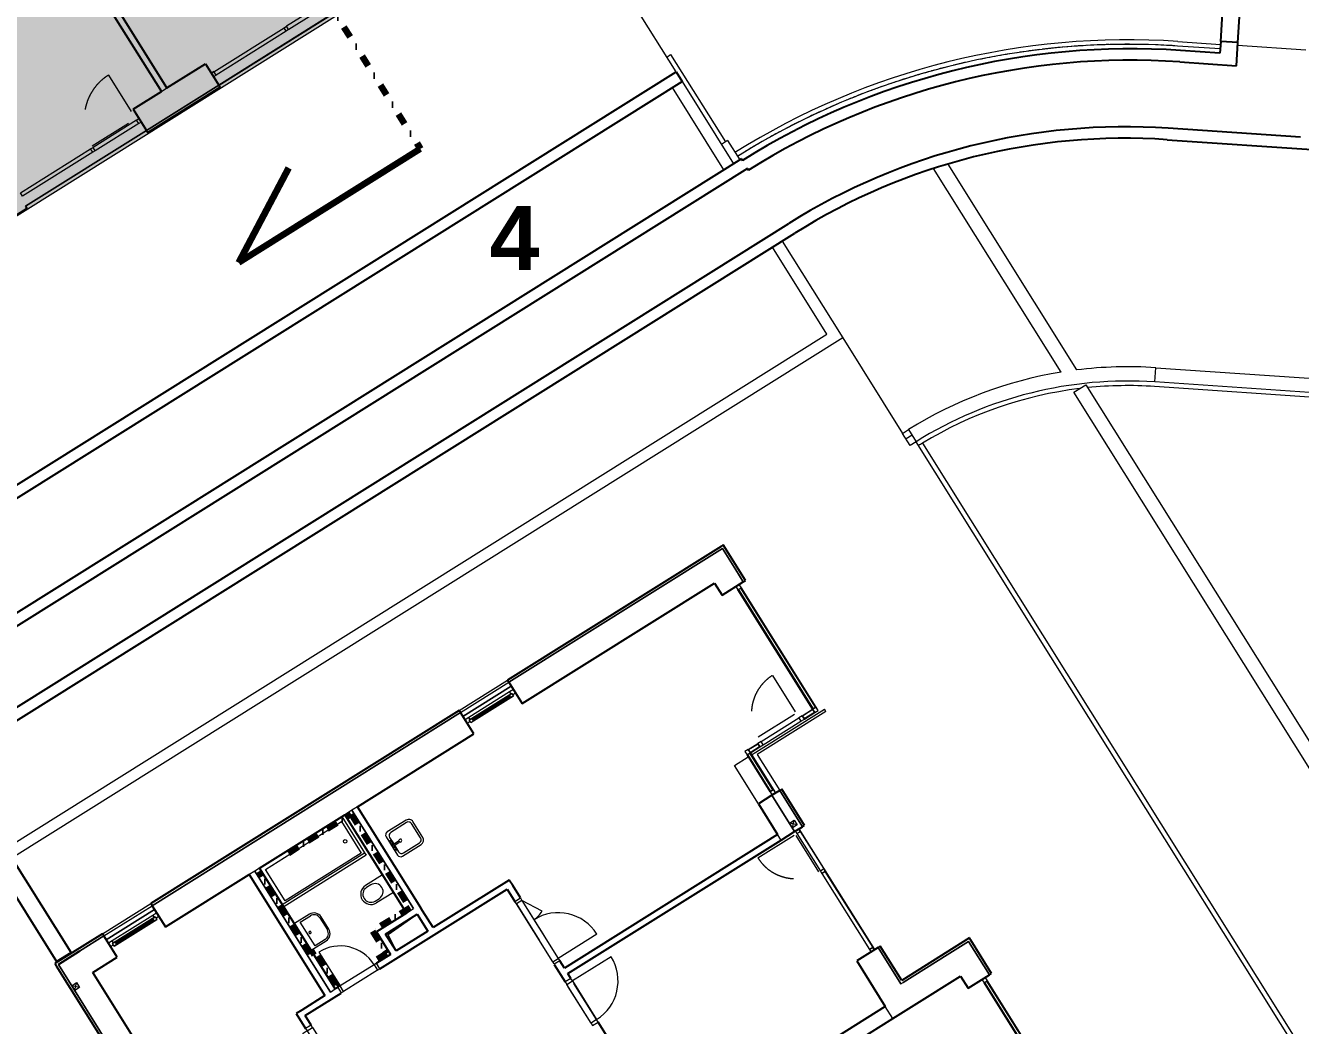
# Model space of a CAD drawing. Header units: millimetres. Extents: x 51291 to 245431, y -8645 to 72638.
# Drawn here: x 153051 to 175391, y 34252 to 51774 of the extents above; entities that cross this region are included whole.
import ezdxf

# ---------------------------------------------------------------- set-up
doc = ezdxf.new("R2010")
doc.units = ezdxf.units.MM
for name, pattern in [('HA_Dash_2mm-S1mm', [1500, 750, -750]), ('HA_DashDot_2_2mm-S0_6mm', [1650, 750, -450, 0, -450]), ('HA_DashDot_4mm-S1mm', [400, 200, -100, 0, -100]), ('HA_DashDot_6mm-S2mm', [600, 200, -200, 0, -200])]:
    doc.linetypes.add(name, pattern=pattern)
for name, color, linetype, lineweight in [('A-DETL-____-THIN', 9, 'Continuous', 9), ('A-DETL-GENF-OTLN', 9, 'Continuous', 9), ('A-DOOR-____-MCUT', 9, 'Continuous', 9), ('A-DOOR-____-OTLN', 9, 'Continuous', 9), ('A-DOOR-FRAM-MCUT', 9, 'Continuous', 9), ('A-FLOR-____-OTLN', 9, 'Continuous', 9), ('A-GENM-____-OTLN', 9, 'Continuous', 9), ('A-GLAZ-____-MCUT', 9, 'Continuous', 5), ('A-GLAZ-____-OTLN', 9, 'Continuous', 5), ('A-GLAZ-CURT-MCUT', 9, 'Continuous', 5), ('A-GLAZ-CURT-OTLN', 9, 'Continuous', 5), ('A-GLAZ-CWMG-MCUT', 9, 'Continuous', 5), ('A-GLAZ-CWMG-OTLN', 9, 'Continuous', 5), ('A-WALL-____-MCUT', 9, 'Continuous', 25), ('A-WALL-____-OTLN', 9, 'Continuous', 9), ('G-____-____-SYMB', 9, 'Continuous', 5), ('I-WALL-____-MCUT', 9, 'Continuous', 25), ('I-WALL-____-OTLN', 9, 'Continuous', 9), ('M-HVAC-DUCT-OTLN', 9, 'Continuous', 9), ('P-SANR-FIXT-OTLN', 9, 'Continuous', 9), ('S-BEAM-____-OTLN', 9, 'Continuous', 9)]:
    doc.layers.add(name, color=color, linetype=linetype, lineweight=lineweight)
doc.styles.add('Arial_B', font='arialbd.ttf', dxfattribs={"height": 1125})

# ---------------------------------------------------------------- blocks, each defined once
blk = doc.blocks.new('HA_DR_Single_Swing_Solid - In_BJ_700x2100-2040353-schema rezu D_140_5400')
at = {"layer": 'A-DOOR-____-MCUT', "linetype": 'HA_DashDot_2_2mm-S0_6mm'}
for p, q in [((-350, 57.5), (350, 57.5)), ((-350, -57.5), (350, -57.5))]:
    blk.add_line(p, q, dxfattribs=at)
at = {"layer": 'A-DOOR-____-OTLN', "lineweight": 5}
blk.add_line((350, -757.5), (350, -57.5), dxfattribs=at)
blk.add_arc((350, -57.5), 700, 180, 270, dxfattribs=at)
at = {"layer": 'A-DOOR-FRAM-MCUT'}
for p, q in [((-350, 57.5), (-400, 57.5)), ((-400, 57.5), (-400, -57.5)), ((-350, -57.5), (-350, 57.5)), ((400, 57.5), (350, 57.5)), ((350, 57.5), (350, -57.5)), ((400, -57.5), (400, 57.5)), ((-400, -57.5), (-350, -57.5)), ((350, -57.5), (400, -57.5))]:
    blk.add_line(p, q, dxfattribs=at)
blk = doc.blocks.new('HA_DR_Double_Swing_Solid - In_BJ_1200x2100_800-1662813-schema rezu D_140_5400')
at = {"layer": 'A-DOOR-____-MCUT', "linetype": 'HA_DashDot_2_2mm-S0_6mm'}
for p, q in [((-600, 57.5), (600, 57.5)), ((-600, -57.5), (600, -57.5))]:
    blk.add_line(p, q, dxfattribs=at)
at = {"layer": 'A-DOOR-____-OTLN', "lineweight": 5}
for p, q in [((600, 857.5), (600, 57.5)), ((-253.6, 257.5), (-600, 57.5))]:
    blk.add_line(p, q, dxfattribs=at)
for centre, radius, start, end in [((600, 57.5), 800, 90, 180), ((-600, 57.5), 400, 360, 30)]:
    blk.add_arc(centre, radius, start, end, dxfattribs=at)
at = {"layer": 'A-DOOR-FRAM-MCUT'}
for p, q in [((-650, -57.5), (-650, 57.5)), ((-650, 57.5), (-600, 57.5)), ((-600, 57.5), (-600, -57.5)), ((600, 57.5), (650, 57.5)), ((600, -57.5), (600, 57.5)), ((650, 57.5), (650, -57.5)), ((-600, -57.5), (-650, -57.5)), ((650, -57.5), (600, -57.5))]:
    blk.add_line(p, q, dxfattribs=at)
blk = doc.blocks.new('HA_WD_SinglePanel - 1000x2400-1662822-schema rezu D_140_5400')
at = {"layer": 'A-GLAZ-____-MCUT'}
for p, q in [((-420, 70), (-500, 70)), ((-500, 0), (-440, 0)), ((-440, -25), (-440, 25)), ((-440, 25), (-390, 25)), ((-420, 25), (-420, 70)), ((-390, 25), (-390, -25)), ((390, 5), (-390, 5)), ((390, -25), (390, 25)), ((390, 25), (440, 25)), ((500, 70), (420, 70)), ((420, 70), (420, 25)), ((440, 25), (440, -25)), ((440, 0), (500, 0)), ((-390, -25), (-440, -25)), ((390, -5), (-390, -5)), ((440, -25), (390, -25))]:
    blk.add_line(p, q, dxfattribs=at)
at = {"layer": 'A-GLAZ-____-OTLN'}
for p, q in [((440, 25), (-440, 25)), ((-440, -25), (-440, 25)), ((420, 70), (-420, 70)), ((390, 25), (-390, 25)), ((440, 25), (440, -25)), ((-440, -25), (440, -25)), ((390, -25), (-390, -25))]:
    blk.add_line(p, q, dxfattribs=at)
blk = doc.blocks.new('System Panel - Glazed_50mm_Offset50-1462710-schema rezu D_140_5400')
at = {"layer": 'A-GLAZ-CURT-MCUT'}
for p, q in [((1232, 125), (-1232, 125)), ((-1232, 125), (-1232, 75)), ((-1232, 75), (1232, 75)), ((1232, 75), (1232, 125))]:
    blk.add_line(p, q, dxfattribs=at)
blk = doc.blocks.new('Rectangular Mullion - 70x70_Symetric_Offset0-1462708-schema rezu D_140_5400')
at = {"layer": 'A-GLAZ-CWMG-OTLN'}
for p, q in [((-15683, 39795), (-16991, 41884)), ((-15623, 39832), (-16932, 41921))]:
    blk.add_line(p, q, dxfattribs=at)
blk = doc.blocks.new('Rectangular Mullion - 70x70_Symetric_Offset0-1395025-schema rezu D_140_5400')
at = {"layer": 'A-GLAZ-CWMG-MCUT'}
for p, q in [((-70, -65), (0, -65)), ((-70, -135), (-70, -65)), ((0, -135), (-70, -135)), ((0, -65), (0, -135))]:
    blk.add_line(p, q, dxfattribs=at)
blk = doc.blocks.new('Rectangular Mullion - 70x70_Symetric_Offset0-1395026-schema rezu D_140_5400')
at = {"layer": 'A-GLAZ-CWMG-MCUT'}
for p, q in [((0, -65), (-70, -65)), ((-70, -65), (-70, -135)), ((-70, -135), (0, -135)), ((0, -135), (0, -65))]:
    blk.add_line(p, q, dxfattribs=at)
blk = doc.blocks.new('System Panel - Glazed_50mm_Offset50-1502159-schema rezu D_140_5400')
at = {"layer": 'A-GLAZ-CURT-MCUT'}
for p, q in [((107.5, 125), (-107.5, 125)), ((-107.5, 125), (-107.5, 75)), ((-107.5, 75), (107.5, 75)), ((107.5, 75), (107.5, 125))]:
    blk.add_line(p, q, dxfattribs=at)
blk = doc.blocks.new('Rectangular Mullion - 70x70_Symetric_Offset0-1505272-schema rezu D_140_5400')
at = {"layer": 'A-GLAZ-CWMG-OTLN'}
for p, q in [((-15865, 39680), (-15683, 39795)), ((-15828, 39621), (-15646, 39735))]:
    blk.add_line(p, q, dxfattribs=at)
blk = doc.blocks.new('Rectangular Mullion - 70x70_Symetric_Offset0-1501645-schema rezu D_140_5400')
at = {"layer": 'A-GLAZ-CWMG-MCUT'}
for p, q in [((-70, -65), (0, -65)), ((-70, -135), (-70, -65)), ((0, -135), (-70, -135)), ((0, -65), (0, -135))]:
    blk.add_line(p, q, dxfattribs=at)
blk = doc.blocks.new('Rectangular Mullion - 70x70_Symetric_Offset0-1501646-schema rezu D_140_5400')
at = {"layer": 'A-GLAZ-CWMG-MCUT'}
for p, q in [((0, -65), (-70, -65)), ((-70, -65), (-70, -135)), ((-70, -135), (0, -135)), ((0, -135), (0, -65))]:
    blk.add_line(p, q, dxfattribs=at)
blk = doc.blocks.new('System Panel - Glazed_50mm_Offset50-1462713-schema rezu D_140_5400')
at = {"layer": 'A-GLAZ-CURT-MCUT'}
for p, q in [((380, 125), (-380, 125)), ((-380, 125), (-380, 75)), ((-380, 75), (380, 75)), ((380, 75), (380, 125))]:
    blk.add_line(p, q, dxfattribs=at)
blk = doc.blocks.new('Rectangular Mullion - 70x70_Symetric_Offset0-1462711-schema rezu D_140_5400')
at = {"layer": 'A-GLAZ-CWMG-OTLN'}
for p, q in [((-16429, 38348), (-16832, 38992)), ((-16369, 38385), (-16773, 39029))]:
    blk.add_line(p, q, dxfattribs=at)
blk = doc.blocks.new('System Panel - Glazed_50mm_Offset50-2022182-schema rezu D_140_5400')
at = {"layer": 'A-GLAZ-CURT-MCUT'}
for p, q in [((1197.5, 125), (-1197.5, 125)), ((-1197.5, 125), (-1197.5, 75)), ((-1197.5, 75), (1197.5, 75)), ((1197.5, 75), (1197.5, 125))]:
    blk.add_line(p, q, dxfattribs=at)
blk = doc.blocks.new('Rectangular Mullion - 70x70_Symetric_Offset0-2022180-schema rezu D_140_5400')
at = {"layer": 'A-GLAZ-CWMG-OTLN'}
for p, q in [((-11408, 32970), (-12679, 34999)), ((-11349, 33007), (-12619, 35036))]:
    blk.add_line(p, q, dxfattribs=at)
blk = doc.blocks.new('HA_GM_Shaft_Rectangle - Default-2055997-schema rezu D_140_5400')
at = {"layer": 'A-DETL-GENF-OTLN'}
for p, q in [((35, -35), (655, 0)), ((0, -350), (35, -35))]:
    blk.add_line(p, q, dxfattribs=at)
at = {"layer": 'A-GENM-____-OTLN'}
for p, q in [((0, -350), (0, 0)), ((0, 0), (655, 0)), ((655, 0), (655, -350)), ((655, -350), (0, -350))]:
    blk.add_line(p, q, dxfattribs=at)
blk = doc.blocks.new('ABMV_Bathtub_Generic - 800x1700-V83-schema rezu D_140_5400')
at = {"layer": 'P-SANR-FIXT-OTLN'}
for p, q in [((75, 50), (75, 1625)), ((75, 1625), (725, 1625)), ((75, 1625), (725, 1625)), ((75, 50), (75, 1625)), ((725, 1625), (725, 50)), ((725, 1625), (725, 50)), ((800, 0), (50, 0)), ((800, 0), (50, 0)), ((725, 50), (75, 50)), ((725, 50), (75, 50))]:
    blk.add_line(p, q, dxfattribs=at)
blk.add_circle((400, 180), 30, dxfattribs=at)
blk = doc.blocks.new('Skříňka se dřezem_ pravoúhlá - 500 x 440mm-1427235-schema rezu D_140_5400')
at = {"layer": 'P-SANR-FIXT-OTLN'}
for p, q in [((-234, 117), (-234, -271)), ((-234, 117), (-234, -271)), ((-196, 69), (-196, -258)), ((202, 180), (-171, 180)), ((202, 180), (-171, 180)), ((3, 133), (-133, 133)), ((92, 180), (-73, 180)), ((-73, 142), (3, 142)), ((3, 161), (3, 40)), ((28, 161), (28, 40)), ((28, 142), (92, 142)), ((164, 133), (28, 133)), ((228, -258), (228, 69)), ((266, -276), (266, 117)), ((266, -276), (266, 117)), ((-145, -360), (181, -360)), ((-145, -360), (181, -360)), ((-133, -322), (164, -322))]:
    blk.add_line(p, q, dxfattribs=at)
for centre, radius, start, end in [((-171, 117), 63.5, 90, 180), ((-171, 117), 63.5, 90, 180), ((-133, 69), 63.5, 90, 180), ((-73, 161), 19, 90, 270), ((-48, 161), 19, 360, 180), ((-48, 161), 19, 180, 0), ((16, 3), 25.4, 360, 180), ((16, 3), 25.4, 180, 0), ((16, 161), 12.7, 360, 180), ((16, 40), 12.7, 180, 0), ((66, 161), 19, 360, 180), ((66, 161), 19, 180, 360), ((92, 161), 19, 270, 90), ((164, 69), 63.5, 0, 90), ((202, 117), 63.5, 0, 90), ((202, 117), 63.5, 360, 90), ((-145, -271), 88.9, 180, 270), ((-145, -271), 88.9, 180, 270), ((-133, -258), 63.5, 180, 270), ((164, -258), 63.5, 270, 0), ((181, -276), 84.4, 270, 0), ((181, -276), 84.4, 270, 0)]:
    blk.add_arc(centre, radius, start, end, dxfattribs=at)
blk = doc.blocks.new('HA_DR_Single_Swing_Solid - In_BJ_800x2100-2040331-schema rezu D_140_5400')
at = {"layer": 'A-DOOR-____-MCUT', "linetype": 'HA_DashDot_2_2mm-S0_6mm'}
for p, q in [((-400, 57.5), (400, 57.5)), ((-400, -57.5), (400, -57.5))]:
    blk.add_line(p, q, dxfattribs=at)
at = {"layer": 'A-DOOR-____-OTLN', "lineweight": 5}
blk.add_line((400, -857.5), (400, -57.5), dxfattribs=at)
blk.add_arc((400, -57.5), 800, 180, 270, dxfattribs=at)
at = {"layer": 'A-DOOR-FRAM-MCUT'}
for p, q in [((-400, 57.5), (-450, 57.5)), ((-450, 57.5), (-450, -57.5)), ((-400, -57.5), (-400, 57.5)), ((450, 57.5), (400, 57.5)), ((400, 57.5), (400, -57.5)), ((450, -57.5), (450, 57.5)), ((-450, -57.5), (-400, -57.5)), ((400, -57.5), (450, -57.5))]:
    blk.add_line(p, q, dxfattribs=at)
blk = doc.blocks.new('Systémový panel - Sklo-1501127-schema rezu D_140_5400')
at = {"layer": 'A-GLAZ-CURT-MCUT'}
for p, q in [((787.5, 0), (-787.5, 0)), ((-787.5, 0), (-787.5, -70)), ((787.5, -70), (787.5, 0)), ((-787.5, -70), (787.5, -70))]:
    blk.add_line(p, q, dxfattribs=at)
blk = doc.blocks.new('Obdélníková příčel - 50x70mm EXT-1501128-schema rezu D_140_5400')
at = {"layer": 'A-GLAZ-CWMG-MCUT'}
for p, q in [((-50, 70), (0, 70)), ((-50, 0), (-50, 70)), ((0, 70), (0, 0)), ((0, 0), (-50, 0))]:
    blk.add_line(p, q, dxfattribs=at)
blk = doc.blocks.new('Obdélníková příčel - 50x70mm EXT-1501129-schema rezu D_140_5400')
at = {"layer": 'A-GLAZ-CWMG-MCUT'}
for p, q in [((0, 70), (-50, 70)), ((-50, 70), (-50, 0)), ((0, 0), (0, 70)), ((-50, 0), (0, 0))]:
    blk.add_line(p, q, dxfattribs=at)
blk = doc.blocks.new('ABMV_CW_Single_Swing_Generic - Ex_Glass_SKLOPNE-1536050-schema rezu D_140_5400')
at = {"layer": 'A-DOOR-____-OTLN', "linetype": 'HA_Dash_2mm-S1mm', "lineweight": 5}
for p in [(387.5, 805), (-387.5, 30)]:
    blk.add_line(p, (387.5, 30), dxfattribs=at)
blk.add_arc((387.5, 30), 775, 90, 180, dxfattribs=at)
blk = doc.blocks.new('Obdélníková příčel - 50x70mm EXT-1501125-schema rezu D_140_5400')
at = {"layer": 'A-GLAZ-CWMG-OTLN'}
for p, q in [((-15958, 37616), (-15547, 36959)), ((-15899, 37653), (-15488, 36996))]:
    blk.add_line(p, q, dxfattribs=at)
blk = doc.blocks.new('Obdélníková příčel - 50x70mm EXT-1501126-schema rezu D_140_5400')
at = {"layer": 'A-GLAZ-CWMG-MCUT'}
for p, q in [((-25, 70), (25, 70)), ((-25, 0), (-25, 70)), ((25, 70), (25, 0)), ((25, 0), (-25, 0))]:
    blk.add_line(p, q, dxfattribs=at)
blk = doc.blocks.new('System Panel - Glazed_50mm_Offset50-1502124-schema rezu D_140_5400')
at = {"layer": 'A-GLAZ-CURT-MCUT'}
for p, q in [((97.5, 125), (-97.5, 125)), ((-97.5, 125), (-97.5, 75)), ((-97.5, 75), (97.5, 75)), ((97.5, 75), (97.5, 125))]:
    blk.add_line(p, q, dxfattribs=at)
blk = doc.blocks.new('Rectangular Mullion - 70x70_Symetric_Offset0-1505059-schema rezu D_140_5400')
at = {"layer": 'A-GLAZ-CWMG-OTLN'}
for p, q in [((-16810, 39089), (-16645, 39192)), ((-16773, 39029), (-16607, 39133))]:
    blk.add_line(p, q, dxfattribs=at)
blk = doc.blocks.new('Rectangular Mullion - 70x70_Symetric_Offset0-1501643-schema rezu D_140_5400')
at = {"layer": 'A-GLAZ-CWMG-MCUT'}
for p, q in [((-35, -65), (35, -65)), ((-35, -135), (-35, -65)), ((35, -135), (-35, -135)), ((35, -65), (35, -135))]:
    blk.add_line(p, q, dxfattribs=at)
blk = doc.blocks.new('ABMV_CW_Single_Swing_Generic - Ex_Glass_SKLOPNE-1536052-schema rezu D_140_5400')
at = {"layer": 'A-DOOR-____-OTLN', "linetype": 'HA_Dash_2mm-S1mm', "lineweight": 5}
for p in [(390, 810), (-390, 30)]:
    blk.add_line(p, (390, 30), dxfattribs=at)
blk.add_arc((390, 30), 780, 90, 180, dxfattribs=at)
blk = doc.blocks.new('Rectangular Mullion - 70x70_Symetric_Offset0-1502155-schema rezu D_140_5400')
at = {"layer": 'A-GLAZ-CWMG-OTLN'}
for p, q in [((-16585, 39229), (-15924, 39643)), ((-16548, 39170), (-15887, 39584))]:
    blk.add_line(p, q, dxfattribs=at)
blk = doc.blocks.new('ABMV_Toilet_WallHung - Default-1928450-schema rezu D_140_5400')
at = {"layer": 'P-SANR-FIXT-OTLN'}
for p, q in [((-55, 75), (-55, 425)), ((-16, 426), (-16, 340)), ((266, 340), (266, 426)), ((305, 75), (305, 425))]:
    blk.add_line(p, q, dxfattribs=at)
for centre, radius, start, end in [((125, 425), 180, 0, 180), ((125, 426), 141, 360, 180), ((125, 340), 141, 180, 360)]:
    blk.add_arc(centre, radius, start, end, dxfattribs=at)
blk = doc.blocks.new('ABMV_WashBasin_Generic - 550x460-1465709-schema rezu D_140_5400')
at = {"layer": 'P-SANR-FIXT-OTLN'}
for p, q in [((250, 510), (0, 510)), ((0, 480), (250, 480)), ((-150, 360), (-150, 50)), ((-120, 150), (-120, 360)), ((370, 360), (370, 150)), ((400, 50), (400, 360)), ((370, 150), (-120, 150))]:
    blk.add_line(p, q, dxfattribs=at)
for centre, radius, start, end in [((0, 360), 150, 90, 180), ((0, 360), 120, 90, 180), ((250, 360), 150, 360, 90), ((250, 360), 120, 360, 90), ((125, 200), 20, 90, 270), ((125, 200), 20, 270, 90)]:
    blk.add_arc(centre, radius, start, end, dxfattribs=at)
blk = doc.blocks.new('HA_GM_Tiling_LineBased - Generic Tiles-1982633-schema rezu D_140_5400')
at = {"layer": 'A-GENM-____-OTLN', "linetype": 'HA_DashDot_4mm-S1mm', "lineweight": 80}
blk.add_line((-50, -50), (0, -50), dxfattribs=at)
blk = doc.blocks.new('HA_GM_Tiling_LineBased - Generic Tiles-1981519-schema rezu D_140_5400')
at = {"layer": 'A-GENM-____-OTLN', "linetype": 'HA_DashDot_4mm-S1mm', "lineweight": 80}
blk.add_line((50, -50), (1750, -50), dxfattribs=at)
blk = doc.blocks.new('HA_GM_Tiling_LineBased - Generic Tiles-1682384-schema rezu D_140_5400')
at = {"layer": 'A-GENM-____-OTLN', "linetype": 'HA_DashDot_4mm-S1mm', "lineweight": 80}
blk.add_line((50, -50), (1335, -50), dxfattribs=at)
blk = doc.blocks.new('HA_GM_Tiling_LineBased - Generic Tiles-1682385-schema rezu D_140_5400')
at = {"layer": 'A-GENM-____-OTLN', "linetype": 'HA_DashDot_4mm-S1mm', "lineweight": 80}
blk.add_line((50, -50), (1985, -50), dxfattribs=at)
blk = doc.blocks.new('HA_GM_Tiling_LineBased - Generic Tiles-1682386-schema rezu D_140_5400')
at = {"layer": 'A-GENM-____-OTLN', "linetype": 'HA_DashDot_4mm-S1mm', "lineweight": 80}
blk.add_line((50, -50), (820, -50), dxfattribs=at)
blk = doc.blocks.new('HA_GM_Tiling_LineBased - Generic Tiles-1682387-schema rezu D_140_5400')
at = {"layer": 'A-GENM-____-OTLN', "linetype": 'HA_DashDot_4mm-S1mm', "lineweight": 80}
blk.add_line((-50, -50), (415, -50), dxfattribs=at)
blk = doc.blocks.new('HA_GM_Tiling_LineBased - Generic Tiles-1682388-schema rezu D_140_5400')
at = {"layer": 'A-GENM-____-OTLN', "linetype": 'HA_DashDot_4mm-S1mm', "lineweight": 80}
blk.add_line((50, -50), (240, -50), dxfattribs=at)
blk = doc.blocks.new('HA_GM_Tiling_LineBased - Generic Tiles-1981531-schema rezu D_140_5400')
at = {"layer": 'A-GENM-____-OTLN', "linetype": 'HA_DashDot_4mm-S1mm', "lineweight": 80}
blk.add_line((50, -50), (750, -50), dxfattribs=at)
blk = doc.blocks.new('HA_GM_Tiling_LineBased - Generic Tiles-1981518-schema rezu D_140_5400')
at = {"layer": 'A-GENM-____-OTLN', "linetype": 'HA_DashDot_4mm-S1mm', "lineweight": 80}
blk.add_line((-50, -50), (50, -50), dxfattribs=at)
blk = doc.blocks.new('185-01_OBJEKT C_Central_rvt-3-schema rezu D_140_5400')
at = {"layer": 'A-FLOR-____-OTLN'}
for p, q in [((-20962, 40199), (-21810, 39668)), ((-16328, 38328), (-16768, 39032)), ((-14590, 35582), (-15917, 37701)), ((-27213, 36284), (-28060, 35753)), ((-12656, 35094), (-12652, 35097)), ((-12652, 35097), (-12652, 35098))]:
    blk.add_line(p, q, dxfattribs=at)
at = {"layer": 'A-WALL-____-MCUT'}
for p, q in [((-17249, 42672), (-17287, 42648)), ((-16859, 42049), (-17249, 42672)), ((-17287, 42648), (-21029, 40305)), ((-20771, 39893), (-17403, 42004)), ((-17403, 42004), (-17270, 41792)), ((-17270, 41792), (-16897, 42025)), ((-16897, 42025), (-16859, 42049)), ((-21029, 40305), (-21005, 40266)), ((-21005, 40266), (-20771, 39893)), ((-21876, 39774), (-27279, 36390)), ((-21852, 39736), (-21876, 39774)), ((-21619, 39363), (-21852, 39736)), ((-23657, 38086), (-21619, 39363)), ((-16260, 38371), (-16396, 38286)), ((-16222, 38395), (-16260, 38371)), ((-15824, 37759), (-16222, 38395)), ((-25373, 37011), (-23882, 37945)), ((-15862, 37735), (-15824, 37759)), ((-15998, 37650), (-15862, 37735)), ((-27021, 35979), (-25555, 36897)), ((-27279, 36390), (-27255, 36352)), ((-27255, 36352), (-27021, 35979)), ((-28126, 35859), (-28961, 35336)), ((-28103, 35821), (-28126, 35859)), ((-27869, 35448), (-28103, 35821)), ((-12936, 35786), (-14122, 35043)), ((-12912, 35748), (-12936, 35786)), ((-12546, 35164), (-12912, 35748)), ((-28526, 35555), (-28899, 35322)), ((-28899, 35322), (-28526, 35555)), ((-14535, 35617), (-14908, 35383)), ((-14497, 35641), (-14535, 35617)), ((-14122, 35043), (-14497, 35641)), ((-28961, 35336), (-28937, 35298)), ((-28937, 35298), (-27536, 33061)), ((-28293, 35182), (-27869, 35448)), ((-14908, 35383), (-14409, 34586)), ((-27125, 33318), (-28293, 35182)), ((-13903, 34608), (-13090, 35118)), ((-13090, 35118), (-12958, 34907)), ((-12958, 34907), (-12585, 35140)), ((-12585, 35140), (-12546, 35164)), ((-14276, 34375), (-13903, 34608))]:
    blk.add_line(p, q, dxfattribs=at)
at = {"layer": 'A-WALL-____-MCUT', "lineweight": 9}
for p, q in [((-17263, 42610), (-21005, 40266)), ((-21005, 40266), (-17263, 42610)), ((-17030, 42237), (-17263, 42610)), ((-17263, 42610), (-17030, 42237)), ((-16897, 42025), (-17030, 42237)), ((-17030, 42237), (-16897, 42025)), ((-21852, 39736), (-27255, 36352)), ((-27255, 36352), (-21852, 39736)), ((-15998, 37650), (-16396, 38286)), ((-16396, 38286), (-15998, 37650)), ((-16260, 38371), (-15862, 37735)), ((-15862, 37735), (-16260, 38371)), ((-23754, 38025), (-23882, 37945)), ((-23657, 38086), (-23754, 38025)), ((-23754, 38025), (-22674, 36300)), ((-22674, 36300), (-23754, 38025)), ((-16235, 37502), (-16296, 37599)), ((-25458, 36958), (-25555, 36897)), ((-25373, 37011), (-25458, 36958)), ((-24463, 35369), (-25458, 36958)), ((-25458, 36958), (-24463, 35369)), ((-22801, 36221), (-22674, 36300)), ((-28103, 35821), (-28526, 35555)), ((-28526, 35555), (-28103, 35821)), ((-14137, 34981), (-14535, 35617)), ((-14535, 35617), (-14137, 34981)), ((-12950, 35724), (-13323, 35491)), ((-13323, 35491), (-12950, 35724)), ((-12585, 35140), (-12950, 35724)), ((-12950, 35724), (-12585, 35140)), ((-28899, 35322), (-27498, 33084)), ((-27498, 33084), (-28899, 35322)), ((-24131, 34839), (-24463, 35369)), ((-24463, 35369), (-24131, 34839)), ((-13323, 35491), (-14099, 35005)), ((-14099, 35005), (-13323, 35491)), ((-24131, 34839), (-24046, 34892)), ((-14137, 34981), (-14099, 35005)), ((-14276, 34375), (-14409, 34586))]:
    blk.add_line(p, q, dxfattribs=at)
at = {"layer": 'A-WALL-____-OTLN'}
for p, q in [((-21876, 39774), (-21029, 40305)), ((-21810, 39668), (-20962, 40199)), ((-16679, 39040), (-15474, 39796)), ((-15450, 39757), (-15474, 39796)), ((-15450, 39757), (-16656, 39002)), ((-17052, 38807), (-16811, 38958)), ((-16751, 38995), (-16679, 39040)), ((-16656, 39002), (-16260, 38371)), ((-16633, 38137), (-17052, 38807)), ((-28126, 35859), (-27279, 36390)), ((-28060, 35753), (-27213, 36284)), ((-12584, 35139), (-12652, 35097)), ((-12652, 35097), (-12652, 35098)), ((-12585, 35140), (-12584, 35139))]:
    blk.add_line(p, q, dxfattribs=at)
at = {"layer": 'I-WALL-____-MCUT'}
for p, q in [((-16396, 38286), (-16633, 38137)), ((-22577, 36361), (-23657, 38086)), ((-16633, 38137), (-16296, 37599)), ((-23882, 37945), (-22801, 36221)), ((-16296, 37599), (-20033, 35258)), ((-16235, 37502), (-15998, 37650)), ((-19972, 35161), (-16235, 37502)), ((-25555, 36897), (-24228, 34778)), ((-24378, 35422), (-25373, 37011)), ((-23265, 35246), (-21036, 36642)), ((-20999, 36801), (-22330, 35967)), ((-21036, 36642), (-20900, 36426)), ((-20938, 36703), (-20999, 36801)), ((-20803, 36487), (-20938, 36703)), ((-22801, 36221), (-23229, 35953)), ((-23168, 35855), (-22613, 36203)), ((-22613, 36203), (-22427, 35906)), ((-22516, 36264), (-22577, 36361)), ((-22330, 35967), (-22516, 36264)), ((-23229, 35953), (-23327, 35892)), ((-23327, 35892), (-23080, 35498)), ((-22982, 35559), (-23168, 35855)), ((-22427, 35906), (-22982, 35559)), ((-24046, 34892), (-24378, 35422)), ((-23080, 35498), (-23326, 35344)), ((-20210, 35324), (-20017, 35015)), ((-20033, 35258), (-20113, 35385)), ((-19919, 35076), (-19972, 35161)), ((-24004, 34919), (-24046, 34892)), ((-24228, 34778), (-24635, 34523)), ((-24574, 34426), (-23943, 34821)), ((-24635, 34523), (-24733, 34462)), ((-24733, 34462), (-24568, 34200)), ((-24470, 34261), (-24574, 34426)), ((-14409, 34586), (-18146, 32246)), ((-18146, 32246), (-19441, 34313)), ((-19285, 31237), (-14276, 34375))]:
    blk.add_line(p, q, dxfattribs=at)
at = {"layer": 'I-WALL-____-OTLN'}
for p, q in [((-24975, 36375), (-23534, 37278)), ((-23508, 37236), (-24948, 36333)), ((-23534, 37278), (-23508, 37236)), ((-20776, 36445), (-20139, 35428)), ((-20237, 35367), (-20874, 36384)), ((-19565, 34295), (-19990, 34973)), ((-19893, 35034), (-19468, 34356))]:
    blk.add_line(p, q, dxfattribs=at)
at = {"layer": 'M-HVAC-DUCT-OTLN', "lineweight": 5}
for p, q in [((-16090, 37799), (-16005, 37852)), ((-15952, 37767), (-16090, 37799)), ((-16037, 37714), (-16090, 37799)), ((-16037, 37714), (-16005, 37852)), ((-15952, 37767), (-16037, 37714)), ((-16005, 37852), (-15952, 37767)), ((-28664, 34950), (-28579, 35003)), ((-28526, 34918), (-28664, 34950)), ((-28611, 34865), (-28664, 34950)), ((-28611, 34865), (-28579, 35003)), ((-28526, 34918), (-28611, 34865)), ((-28579, 35003), (-28526, 34918))]:
    blk.add_line(p, q, dxfattribs=at)
at = {"layer": 'A-DOOR-____-OTLN', "color": 250, "lineweight": 9}
for name, p, rotation in [('ABMV_CW_Single_Swing_Generic - Ex_Glass_SKLOPNE-1536052-schema rezu D_140_5400', (-16289, 39491), 32.06124947745543), ('ABMV_CW_Single_Swing_Generic - Ex_Glass_SKLOPNE-1536050-schema rezu D_140_5400', (-15753, 37288), 122.0612494774548), ('HA_DR_Double_Swing_Solid - In_BJ_1200x2100_800-1662813-schema rezu D_140_5400', (-20507, 35906), 302.0612494774555), ('HA_DR_Single_Swing_Solid - In_BJ_700x2100-2040353-schema rezu D_140_5400', (-23634, 35083), 212.0612494774556), ('HA_DR_Single_Swing_Solid - In_BJ_800x2100-2040331-schema rezu D_140_5400', (-19729, 34664), 122.0612494774555), ('HA_DR_Single_Swing_Solid - In_BJ_800x2100-2040331-schema rezu D_140_5400', (-24280, 33849), 302.0612494774555)]:
    blk.add_blockref(name, p, dxfattribs=dict(at, rotation=rotation))
at = {"layer": 'A-GENM-____-OTLN', "color": 250, "lineweight": 9}
for name, p, rotation in [('HA_GM_Tiling_LineBased - Generic Tiles-1682384-schema rezu D_140_5400', (-24928, 37290), 32.06124947745583), ('HA_GM_Tiling_LineBased - Generic Tiles-1682385-schema rezu D_140_5400', (-23754, 38025), 302.0612494774557), ('HA_GM_Tiling_LineBased - Generic Tiles-1981519-schema rezu D_140_5400', (-24502, 35433), 122.0612494774557), ('HA_GM_Tiling_LineBased - Generic Tiles-1682386-schema rezu D_140_5400', (-22674, 36300), 212.0612494774558), ('HA_GM_Shaft_Rectangle - Default-2055997-schema rezu D_140_5400', (-23168, 35855), 32.06124947745543), ('HA_GM_Tiling_LineBased - Generic Tiles-1682387-schema rezu D_140_5400', (-23327, 35892), 302.0612494774557), ('HA_GM_Tiling_LineBased - Generic Tiles-1981518-schema rezu D_140_5400', (-24418, 35486), 212.0612494774558), ('HA_GM_Tiling_LineBased - Generic Tiles-1981531-schema rezu D_140_5400', (-24046, 34892), 122.0612494774557), ('HA_GM_Tiling_LineBased - Generic Tiles-1682388-schema rezu D_140_5400', (-23080, 35498), 212.0612494774558), ('HA_GM_Tiling_LineBased - Generic Tiles-1982633-schema rezu D_140_5400', (-24004, 34919), 212.0612494774558)]:
    blk.add_blockref(name, p, dxfattribs=dict(at, rotation=rotation))
at = {"layer": 'A-GLAZ-____-OTLN', "color": 250, "lineweight": 9, "rotation": 32.06124947745575}
for p in [(-21312, 39815), (-27562, 35900)]:
    blk.add_blockref('HA_WD_SinglePanel - 1000x2400-1662822-schema rezu D_140_5400', p, dxfattribs=at)
at = {"layer": 'A-GLAZ-CURT-OTLN', "color": 250, "lineweight": 9}
for name, p, rotation in [('System Panel - Glazed_50mm_Offset50-1462710-schema rezu D_140_5400', (-16392, 40805), 302.0612494774553), ('System Panel - Glazed_50mm_Offset50-1502159-schema rezu D_140_5400', (-15808, 39793), 212.0612494774554), ('System Panel - Glazed_50mm_Offset50-1502124-schema rezu D_140_5400', (-16762, 39195), 212.0612494774554), ('System Panel - Glazed_50mm_Offset50-1462713-schema rezu D_140_5400', (-16685, 38636), 302.0612494774554), ('Systémový panel - Sklo-1501127-schema rezu D_140_5400', (-15102, 36249), 122.0612494774548), ('System Panel - Glazed_50mm_Offset50-2022182-schema rezu D_140_5400', (-12098, 33949), 302.0612494774555)]:
    blk.add_blockref(name, p, dxfattribs=dict(at, rotation=rotation))
at = {"layer": 'A-GLAZ-CWMG-OTLN', "color": 250, "lineweight": 9}
for name, p, rotation in [('Rectangular Mullion - 70x70_Symetric_Offset0-1395026-schema rezu D_140_5400', (-17083, 41908), 122.0612494774553), ('Rectangular Mullion - 70x70_Symetric_Offset0-1501646-schema rezu D_140_5400', (-15658, 39887), 32.06124947745543), ('Rectangular Mullion - 70x70_Symetric_Offset0-1395026-schema rezu D_140_5400', (-16924, 39017), 122.0612494774554), ('Obdélníková příčel - 50x70mm EXT-1501129-schema rezu D_140_5400', (-14658, 35540), 302.0612494774548), ('Rectangular Mullion - 70x70_Symetric_Offset0-1395026-schema rezu D_140_5400', (-12771, 35024), 122.0612494774555)]:
    blk.add_blockref(name, p, dxfattribs=dict(at, rotation=rotation))
for name in ['Rectangular Mullion - 70x70_Symetric_Offset0-1462708-schema rezu D_140_5400', 'Rectangular Mullion - 70x70_Symetric_Offset0-1505272-schema rezu D_140_5400', 'Rectangular Mullion - 70x70_Symetric_Offset0-1502155-schema rezu D_140_5400', 'Rectangular Mullion - 70x70_Symetric_Offset0-1505059-schema rezu D_140_5400', 'Rectangular Mullion - 70x70_Symetric_Offset0-1462711-schema rezu D_140_5400', 'Obdélníková příčel - 50x70mm EXT-1501125-schema rezu D_140_5400', 'Rectangular Mullion - 70x70_Symetric_Offset0-2022180-schema rezu D_140_5400']:
    blk.add_blockref(name, (0, 0), dxfattribs=at)
at = {"layer": 'A-GLAZ-CWMG-OTLN', "color": 250, "lineweight": 9, "extrusion": (0, 0, -1)}
for name, p, rotation in [('Rectangular Mullion - 70x70_Symetric_Offset0-1395025-schema rezu D_140_5400', (15701, 39701), 237.9387505225447), ('Rectangular Mullion - 70x70_Symetric_Offset0-1501643-schema rezu D_140_5400', (15929, 39717), 327.9387505225446), ('Rectangular Mullion - 70x70_Symetric_Offset0-1501643-schema rezu D_140_5400', (16649, 39266), 327.9387505225446), ('Rectangular Mullion - 70x70_Symetric_Offset0-1501645-schema rezu D_140_5400', (16904, 39107), 327.9387505225446), ('Rectangular Mullion - 70x70_Symetric_Offset0-1395025-schema rezu D_140_5400', (16446, 38254), 237.9387505225446), ('Obdélníková příčel - 50x70mm EXT-1501128-schema rezu D_140_5400', (15985, 37658), 57.93875052254517), ('Obdélníková příčel - 50x70mm EXT-1501126-schema rezu D_140_5400', (15534, 36938), 57.93875052254517)]:
    blk.add_blockref(name, p, dxfattribs=dict(at, rotation=rotation))
at = {"layer": 'P-SANR-FIXT-OTLN', "color": 250, "lineweight": 9}
for name, p, rotation in [('ABMV_Bathtub_Generic - 800x1700-V83-schema rezu D_140_5400', (-23508, 37236), 122.0612494774557), ('Skříňka se dřezem_ pravoúhlá - 500 x 440mm-1427235-schema rezu D_140_5400', (-22895, 37480), 122.0612494774547), ('ABMV_Toilet_WallHung - Default-1928450-schema rezu D_140_5400', (-22995, 36672), 122.0612494774555), ('ABMV_WashBasin_Generic - 550x460-1465709-schema rezu D_140_5400', (-24725, 35883), 302.0612494774557)]:
    blk.add_blockref(name, p, dxfattribs=dict(at, rotation=rotation))
blk = doc.blocks.new('Systémový panel - Sklo-1480324-schema rezu D_140_5400')
at = {"layer": 'A-GLAZ-CURT-MCUT'}
for p, q in [((-725, 0), (725, 0)), ((-725, -70), (-725, 0)), ((725, -70), (-725, -70)), ((725, -70), (725, 0))]:
    blk.add_line(p, q, dxfattribs=at)
blk = doc.blocks.new('Obdélníková příčel - 50x70mm EXT-1479988-schema rezu D_140_5400')
at = {"layer": 'A-GLAZ-CWMG-MCUT'}
for p, q in [((0, 70), (-50, 70)), ((-50, 70), (-50, 0)), ((-50, 0), (0, 0)), ((0, 70), (0, 0))]:
    blk.add_line(p, q, dxfattribs=at)
blk = doc.blocks.new('ABMV_CW_Single_Swing_Generic - Ex_Glass_SKLOPNE-1529248-schema rezu D_140_5400')
at = {"layer": 'A-DOOR-____-OTLN', "linetype": 'HA_Dash_2mm-S1mm', "lineweight": 5}
for p in [(450, 930), (-450, 30)]:
    blk.add_line(p, (450, 30), dxfattribs=at)
blk.add_arc((450, 30), 900, 90, 180, dxfattribs=at)
blk = doc.blocks.new('Obdélníková příčel - 50x70mm EXT-1480163-schema rezu D_140_5400')
at = {"layer": 'A-GLAZ-CWMG-OTLN'}
for p, q in [((-31448, 47661), (-32211, 47183)), ((-31411, 47601), (-32173, 47124))]:
    blk.add_line(p, q, dxfattribs=at)
blk = doc.blocks.new('Obdélníková příčel - 50x70mm EXT-1479993-schema rezu D_140_5400')
at = {"layer": 'A-GLAZ-CWMG-MCUT'}
for p, q in [((25, 70), (-25, 70)), ((-25, 70), (-25, 0)), ((-25, 0), (25, 0)), ((25, 70), (25, 0))]:
    blk.add_line(p, q, dxfattribs=at)
blk = doc.blocks.new('Obdélníková příčel - 50x70mm EXT-1479989-schema rezu D_140_5400')
at = {"layer": 'A-GLAZ-CWMG-MCUT'}
for p, q in [((0, 70), (-50, 70)), ((-50, 70), (-50, 0)), ((-50, 0), (0, 0)), ((0, 70), (0, 0))]:
    blk.add_line(p, q, dxfattribs=at)
blk = doc.blocks.new('185-01_OBJEKT D_Central_rvt-3-schema rezu D_140_5400')
at = {"layer": 'A-FLOR-____-OTLN'}
for p, q in [((-26084, 50730), (-23965, 52057)), ((-29474, 48607), (-27355, 49934))]:
    blk.add_line(p, q, dxfattribs=at)
at = {"layer": 'A-WALL-____-MCUT'}
for p, q in [((-26996, 50679), (-26318, 51104)), ((-26318, 51104), (-26085, 50731)), ((-26085, 50731), (-26061, 50693)), ((-27589, 50308), (-27094, 50618)), ((-27332, 49897), (-26061, 50693)), ((-27589, 50308), (-27356, 49935)), ((-27356, 49935), (-27332, 49897)), ((-31251, 47442), (-29451, 48570)), ((-29474, 48608), (-29451, 48570))]:
    blk.add_line(p, q, dxfattribs=at)
at = {"layer": 'A-WALL-____-MCUT', "lineweight": 9}
for p, q in [((-27356, 49935), (-26085, 50731)), ((-26085, 50731), (-27356, 49935)), ((-27094, 50618), (-26996, 50679))]:
    blk.add_line(p, q, dxfattribs=at)
at = {"layer": 'I-WALL-____-MCUT'}
for p, q in [((-26996, 50679), (-29403, 54523)), ((-29501, 54461), (-27094, 50618))]:
    blk.add_line(p, q, dxfattribs=at)
at = {"layer": 'A-DOOR-____-OTLN', "color": 250, "lineweight": 9, "rotation": 32.06111111111168}
blk.add_blockref('ABMV_CW_Single_Swing_Generic - Ex_Glass_SKLOPNE-1529248-schema rezu D_140_5400', (-27910, 49877), dxfattribs=at)
at = {"layer": 'A-GLAZ-CURT-OTLN', "color": 250, "lineweight": 9, "rotation": 32.06111111111168}
for p in [(-25558, 51350), (-28948, 49227)]:
    blk.add_blockref('Systémový panel - Sklo-1480324-schema rezu D_140_5400', p, dxfattribs=at)
at = {"layer": 'A-GLAZ-CWMG-OTLN', "color": 250, "lineweight": 9}
for p in [(7310, 4578), (3920, 2455)]:
    blk.add_blockref('Obdélníková příčel - 50x70mm EXT-1480163-schema rezu D_140_5400', p, dxfattribs=at)
at = {"layer": 'A-GLAZ-CWMG-OTLN', "color": 250, "lineweight": 9, "extrusion": (0, 0, -1), "rotation": 147.9388888888883}
for name, p in [('Obdélníková příčel - 50x70mm EXT-1479993-schema rezu D_140_5400', (24922, 51748)), ('Obdélníková příčel - 50x70mm EXT-1479988-schema rezu D_140_5400', (27486, 50142)), ('Obdélníková příčel - 50x70mm EXT-1479993-schema rezu D_140_5400', (28312, 49625))]:
    blk.add_blockref(name, p, dxfattribs=at)
at = {"layer": 'A-GLAZ-CWMG-OTLN', "color": 250, "lineweight": 9, "rotation": 212.0611111111117}
blk.add_blockref('Obdélníková příčel - 50x70mm EXT-1479989-schema rezu D_140_5400', (-26215, 50939), dxfattribs=at)
blk = doc.blocks.new('Section - Detail Number-933961-schema rezu D_140_5400')
at = {"layer": 'G-____-____-SYMB', "lineweight": 100}
for p, q in [((0, 5), (1.25, 2.835)), ((0, 0), (0, 5))]:
    blk.add_line(p, q, dxfattribs=at)

msp = doc.modelspace()

# ---------------------------------------------------------------- hatches: boundary and pattern name
at = {"layer": 'A-DETL-GENF-OTLN'}
h = msp.add_hatch(color=255, dxfattribs=at)
h.paths.add_polyline_path([(147466.6, 45042.7), (171282.5, 59956.3), (164669, 70504.4), (140861.3, 55590.9), (147455.3, 45060.8)])
h.paths.add_polyline_path([(144627.4, 50517.5), (144335.5, 50983.7), (144971.1, 51381.8), (145263, 50915.7), (144688.5, 50555.8)])
h.paths.add_polyline_path([(149153.1, 53794.7), (148834.6, 54303.2), (149215.9, 54542.1), (149534.4, 54033.6), (149163.9, 53801.4)])
h.paths.add_polyline_path([(149631.9, 54094.6), (149313.4, 54603.1), (149554.9, 54754.4), (149873.4, 54245.9), (149717.8, 54148.4)])
h.paths.add_polyline_path([(155289.2, 57655.8), (154978.7, 58151.6), (155487.3, 58470.1), (155797.8, 57974.4), (155399.1, 57724.6)])
h.paths.add_polyline_path([(151128.7, 57940.7), (150747.3, 58550.9), (152551.8, 59681.1), (152933.7, 59071.3), (151184.9, 57975.9)])
h.paths.add_polyline_path([(156009.7, 58107.1), (155699.2, 58602.9), (156207.8, 58921.4), (156518.3, 58425.7), (156070.8, 58145.3)])
h.paths.add_polyline_path([(154798.2, 60239.1), (154660.2, 60459.5), (157829.8, 62444.8), (157967.8, 62224.4), (155150, 60459.5)])
h.paths.add_polyline_path([(161950.1, 61810.1), (161631.6, 62318.6), (161873.1, 62469.9), (162191.6, 61961.4), (162011.1, 61848.4)])
h.paths.add_polyline_path([(162289, 62022.5), (161970.6, 62530.9), (162351.9, 62769.8), (162670.4, 62261.3), (162430.1, 62110.8)])
h.paths.add_polyline_path([(157722.7, 62109.4), (157778.4, 62126.5), (157818.1, 62169.1), (157831.1, 62225.8), (157814, 62281.5), (157771.4, 62321.2), (157714.6, 62334.2), (157659, 62317.1), (157619.3, 62274.5), (157606.2, 62217.8), (157623.3, 62162.1), (157666, 62122.4), (157693.5, 62112.2)])
h.paths.add_polyline_path([(157721.5, 62141.8), (157681.2, 62151.1), (157650.9, 62179.3), (157639.2, 62224.4), (157651.5, 62264.3), (157676.2, 62289.6), (157715.8, 62301.7), (157756.2, 62292.5), (157786.5, 62264.3), (157798.6, 62224.4), (157789.3, 62184.3), (157761.1, 62154), (157722.7, 62142)])
h.paths.add_polyline_path([(166966.5, 64492), (166648, 65000.5), (167283.7, 65398.6), (167602.2, 64890.2), (167222.6, 64652.4)])

# ---------------------------------------------------------------- linework, layer by layer
at = {"layer": 'A-DETL-____-THIN'}
msp.add_line((147466.6, 45042.7), (171282.5, 59956.3), dxfattribs=at)
at = {"layer": 'A-FLOR-____-OTLN'}
for p, q in [((158559.6, 52058), (156439.3, 50729.9)), ((164450.1, 50961.5), (163709.4, 52144.1)), ((173984.4, 51364), (173238.2, 51414.6)), ((175486.2, 51342.2), (174288.8, 51423.5)), ((155169.7, 49934.7), (153051, 48607.6)), ((165565, 49181.6), (165564.7, 49182.1)), ((171197.3, 45699.6), (168962.6, 49267.5)), ((169209.2, 49344.7), (171468, 45738.6)), ((167369.5, 46300.6), (168417.9, 44626.9)), ((172855.6, 45777.6), (178725.2, 45379.2)), ((168417.9, 44626.9), (168523.8, 44693.2)), ((168550.6, 44415), (168417.9, 44626.9)), ((168584.8, 44595.7), (168478.9, 44529.4)), ((168656.3, 44481.2), (168550.6, 44415)), ((179180.1, 27680), (168656.5, 44481.4)), ((160673.1, 39735.5), (161520.6, 40266.4)), ((154422.9, 35820.7), (155270.4, 36351.5)), ((153848.7, 35531.8), (153856.6, 35519.1)), ((153662.2, 35415), (153670.2, 35402.3)), ((169941.4, 35139.4), (169869.4, 35094.3))]:
    msp.add_line(p, q, dxfattribs=at)
for centre, radius, start, end in [((172364.7, 38544.2), 12900, 86.11727, 122.02139), ((172317.6, 38898.2), 10900, 99.24791, 100.12208), ((172317.6, 38898.2), 10900, 97.37209, 98.23681), ((172317.6, 38898.2), 10900, 95.49627, 96.34805), ((172317.6, 38898.2), 10900, 93.62046, 94.45347), ((172317.6, 38898.2), 10900, 91.74465, 92.54805), ((172317.6, 38898.2), 10900, 89.86886, 90.61882), ((172317.6, 38898.2), 10900, 87.99306, 88.61813), ((172317.6, 38898.2), 10900, 104.87542, 105.76687), ((172317.6, 38898.2), 10900, 102.99958, 103.88653), ((172317.6, 38898.2), 10900, 101.12374, 102.00507), ((172364.7, 38544.2), 12625, 121.86119, 122.58779), ((172317.6, 38898.2), 10900, 108.40453, 109.22901), ((172317.6, 38898.2), 10900, 112.08475, 112.89969), ((172317.6, 38898.2), 10900, 110.24294, 111.06508), ((172317.6, 38898.2), 10900, 115.79031, 116.56601), ((172317.6, 38898.2), 10900, 113.93225, 114.73324), ((172317.6, 38898.2), 10900, 117.67159, 118.39818), ((172317.6, 38898.2), 10900, 119.62255, 120.2299), ((172364.7, 38544.2), 7250, 99.26561, 121.99028), ((172364.7, 38544.2), 7250, 86.11727, 97.10486)]:
    msp.add_arc(centre, radius, start, end, dxfattribs=at)
at = {"layer": 'A-WALL-____-MCUT'}
for p, q in [((173992.7, 51495.5), (174585.7, 60988.2)), ((174292.1, 51476.8), (174885.1, 60969.5)), ((149894.7, 41844.6), (164450.1, 50961.5)), ((164450.1, 50961.5), (164556.3, 50792)), ((150000.8, 41675.1), (164556.3, 50792)), ((165594.2, 49436.6), (150903, 40234.7)), ((165594.2, 49436.6), (165611.2, 49409.5)), ((165700.4, 49267.1), (151009.2, 40065.2)), ((165700.4, 49267.1), (165717.3, 49240)), ((151646.2, 39048.2), (166425.4, 48305.3)), ((151752.3, 38878.7), (166531.6, 48135.8)), ((151397.6, 38879.9), (153594.4, 35372.6)), ((153848.7, 35531.8), (151752.3, 38878.7)), ((153594.4, 35372.6), (153848.7, 35531.8))]:
    msp.add_line(p, q, dxfattribs=at)
for centre, radius in [((172419, 38540.5), 12825), ((172419, 38540.5), 12625), ((172317.6, 38898.2), 11100), ((172317.6, 38898.2), 10900)]:
    msp.add_arc(centre, radius, 86.11727, 122.06125, dxfattribs=at)
at = {"layer": 'A-WALL-____-OTLN'}
for p, q in [((173243.6, 51494.4), (173989.4, 51443.8)), ((164287.3, 51221.5), (164355.1, 51264)), ((164355.1, 51264), (165314, 49733)), ((164556.3, 50792), (165458.5, 49351.6)), ((165289, 49245.4), (164386.8, 50685.8)), ((167093.8, 46364), (166138.3, 47889.4)), ((166307.8, 47995.6), (167369.5, 46300.6)), ((152707.8, 37353.2), (167093.8, 46364)), ((167369.5, 46300.6), (152814, 37183.7)), ((172838.7, 45528.2), (172855.6, 45777.6)), ((171418.4, 45346.7), (171630.3, 45479.4)), ((171630.3, 45479.4), (182811, 27629)), ((178702.9, 45050), (172833.3, 45448.3)), ((178708.3, 45129.8), (172838.7, 45528.2)), ((182579.9, 27527), (171418.4, 45346.7)), ((168523.9, 44693.3), (168656.3, 44481.2)), ((168767.1, 44455.5), (180153.2, 26277.2)), ((153602.4, 35359.9), (153594.4, 35372.6)), ((153662.2, 35415), (153670.2, 35402.3))]:
    msp.add_line(p, q, dxfattribs=at)
for centre, radius, start, end in [((172364.7, 38544.2), 12980, 86.11727, 122.02159), ((172364.7, 38544.2), 12900, 95.06248, 95.84684), ((172364.7, 38544.2), 12900, 93.92753, 94.90528), ((172364.7, 38544.2), 12900, 93.27344, 94.04506), ((172364.7, 38544.2), 12900, 92.14233, 93.14765), ((172364.7, 38544.2), 12900, 91.4844, 92.233), ((172364.7, 38544.2), 12900, 90.33481, 91.39003), ((172364.7, 38544.2), 12900, 89.69536, 90.39828), ((172364.7, 38544.2), 12900, 88.46035, 89.63243), ((172364.7, 38544.2), 12900, 86.11727, 87.85343), ((172364.7, 38544.2), 12900, 101.00271, 101.93601), ((172364.7, 38544.2), 12900, 100.38742, 101.22671), ((172364.7, 38544.2), 12900, 99.23851, 100.1783), ((172364.7, 38544.2), 12900, 98.64057, 99.43596), ((172364.7, 38544.2), 12900, 97.47219, 98.4206), ((172364.7, 38544.2), 12900, 96.85153, 97.64306), ((172364.7, 38544.2), 12900, 95.70259, 96.66293), ((172364.7, 38544.2), 12900, 105.73873, 106.59166), ((172364.7, 38544.2), 12900, 104.52717, 105.45152), ((172364.7, 38544.2), 12900, 103.95496, 104.80421), ((172364.7, 38544.2), 12900, 102.76546, 103.69375), ((172364.7, 38544.2), 12900, 102.17119, 103.01599), ((172364.7, 38544.2), 12900, 109.30627, 110.16491), ((172364.7, 38544.2), 12900, 108.04848, 108.96715), ((172364.7, 38544.2), 12900, 107.5225, 108.37851), ((172364.7, 38544.2), 12900, 106.28812, 107.20931), ((172364.7, 38544.2), 12900, 111.56795, 112.48293), ((172364.7, 38544.2), 12900, 111.09004, 111.95094), ((172364.7, 38544.2), 12900, 109.8084, 110.72502), ((172364.7, 38544.2), 12900, 114.65758, 115.52217), ((172364.7, 38544.2), 12900, 113.32721, 114.24089), ((172364.7, 38544.2), 12900, 112.87381, 113.73668), ((172364.7, 38544.2), 12900, 116.84507, 117.75697), ((172364.7, 38544.2), 12900, 116.44135, 117.30747), ((172364.7, 38544.2), 12900, 115.08624, 115.9989), ((172364.7, 38544.2), 12900, 118.60374, 119.51511), ((172364.7, 38544.2), 12900, 118.22513, 119.0926), ((172364.7, 38544.2), 12900, 120.36226, 121.27332), ((172364.7, 38544.2), 12900, 120.0089, 120.87759), ((172364.7, 38544.2), 12900, 121.79267, 122.02138), ((172317.6, 38898.2), 10900, 106.86503, 106.98689), ((172364.7, 38544.2), 7000, 86.11727, 121.98966), ((172364.7, 38544.2), 6920, 97.00115, 121.32435), ((172364.7, 38544.2), 6920, 86.11727, 95.83175), ((172364.7, 38544.2), 6920, 121.3245, 121.9869)]:
    msp.add_arc(centre, radius, start, end, dxfattribs=at)
at = {"layer": 'G-____-____-SYMB', "linetype": 'HA_DashDot_6mm-S2mm', "lineweight": 100}
msp.add_line((148437.8, 68018.1), (159965.1, 49614.5), dxfattribs=at)
at = {"layer": 'I-WALL-____-MCUT'}
for p, q in [((173992.7, 51495.5), (173979.8, 51289.1)), ((174292.1, 51476.8), (173992.7, 51495.5)), ((174266.6, 51069.2), (174292.1, 51476.8)), ((173979.8, 51289.1), (173287.4, 51336.1)), ((173273.9, 51136.6), (174266.6, 51069.2)), ((175390.8, 49815.2), (173069.2, 49972.7)), ((173055.7, 49773.2), (175677.6, 49595.3))]:
    msp.add_line(p, q, dxfattribs=at)
at = {"layer": 'S-BEAM-____-OTLN'}
for q in [(165246.2, 49690.6), (165564.5, 49417.9)]:
    msp.add_line((165352.1, 49756.9), q, dxfattribs=at)

# ---------------------------------------------------------------- block references
at = {"lineweight": 5}
for name in ['185-01_OBJEKT D_Central_rvt-3-schema rezu D_140_5400', '185-01_OBJEKT C_Central_rvt-3-schema rezu D_140_5400']:
    msp.add_blockref(name, (182525.4, 0), dxfattribs=at)
at = {"layer": 'G-____-____-SYMB', "lineweight": 100, "xscale": 749.9999999999995, "yscale": 749.9999999999995, "zscale": 749.9999999999995, "rotation": 122.0612494774553}
msp.add_blockref('Section - Detail Number-933961-schema rezu D_140_5400', (159965.1, 49614.5), dxfattribs=at)

# ---------------------------------------------------------------- texts
at = {"layer": 'G-____-____-SYMB', "insert": (161180.6, 48612.2), "char_height": 1125, "width": 1082.278, "attachment_point": 1, "style": 'Arial_B'}
msp.add_mtext('\\fArial|b1|i0|c0|p34|;4', dxfattribs=at)

doc.saveas('drawing.dxf')
